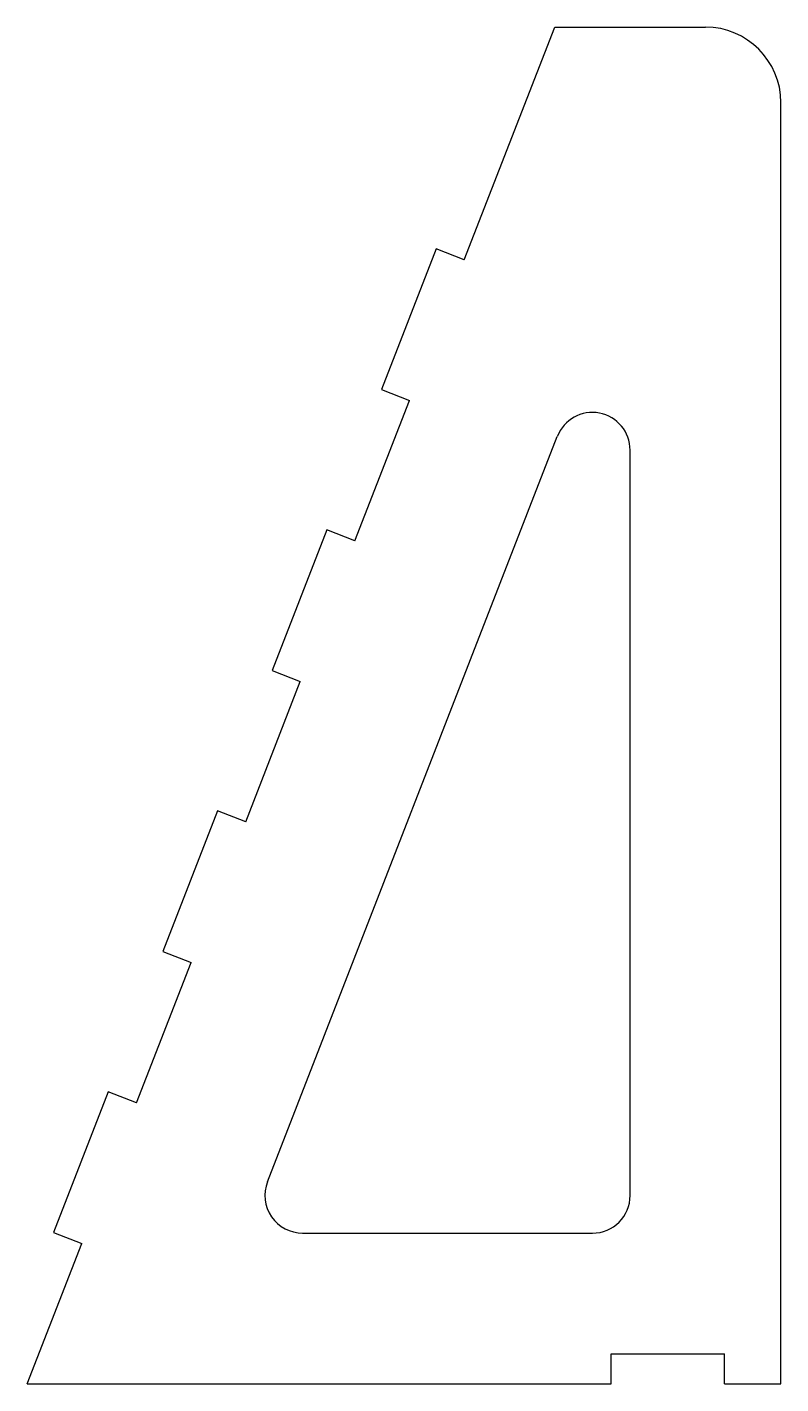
# Model space of a CAD drawing. Header units: millimetres. Extents: x 0 to 100, y 0 to 180.
import ezdxf

# ---------------------------------------------------------------- set-up
doc = ezdxf.new("R2010")
doc.units = ezdxf.units.MM

msp = doc.modelspace()

# ---------------------------------------------------------------- linework, layer by layer
at = {"color": 7, "linetype": 'Continuous', "lineweight": 25}
for p, q in [((57.99, 149.12), (70, 180)), ((70, 180), (90, 180)), ((100, 0), (100, 170)), ((54.26, 150.57), (47.01, 131.93)), ((57.99, 149.12), (54.26, 150.57)), ((47.01, 131.93), (50.74, 130.48)), ((43.49, 111.84), (50.74, 130.48)), ((31.89, 26.81), (70.34, 125.69)), ((80, 25), (80, 123.88)), ((39.77, 113.29), (32.52, 94.65)), ((43.49, 111.84), (39.77, 113.29)), ((32.52, 94.65), (36.24, 93.2)), ((29, 74.56), (36.24, 93.2)), ((25.27, 76.01), (18.02, 57.37)), ((29, 74.56), (25.27, 76.01)), ((14.5, 37.28), (21.75, 55.92)), ((18.02, 57.37), (21.75, 55.92)), ((10.77, 38.73), (3.52, 20.09)), ((14.5, 37.28), (10.77, 38.73)), ((3.52, 20.09), (7.25, 18.64)), ((36.55, 20), (75, 20)), ((0, 0), (7.25, 18.64)), ((77.5, 0), (77.5, 4)), ((77.5, 4), (92.5, 4)), ((92.5, 0), (92.5, 4)), ((0, 0), (77.5, 0)), ((92.5, 0), (100, 0))]:
    msp.add_line(p, q, dxfattribs=at)
for centre, radius, start, end in [((90, 170), 10, 0, 90), ((75, 123.88), 5, 0, 158.7495), ((36.55, 25), 5, 158.7495, 270), ((75, 25), 5, 270, 0)]:
    msp.add_arc(centre, radius, start, end, dxfattribs=at)

doc.saveas('drawing.dxf')
